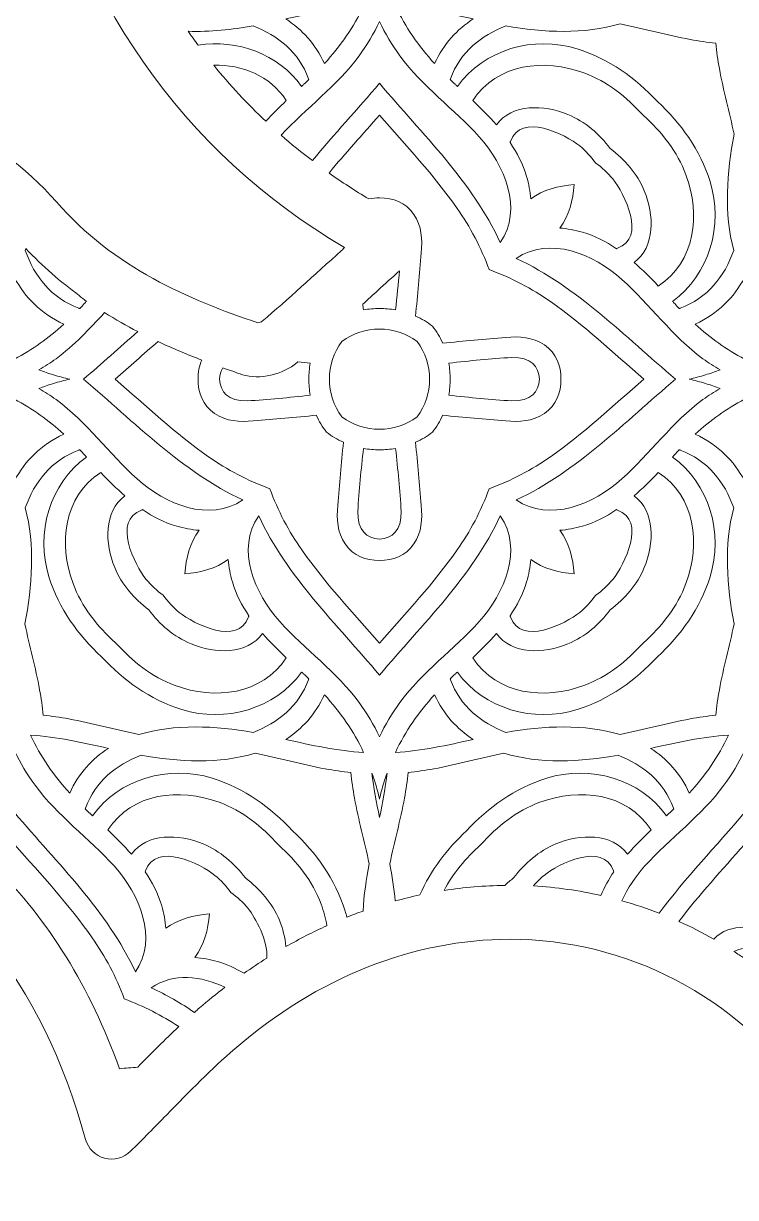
# Model space of a CAD drawing. Header units: inches. Extents: x 48 to 3590, y -2173 to -247.
# Drawn here: x 2920.3 to 3135.2, y -945 to -590.5 of the extents above; entities that cross this region are included whole.
import ezdxf

# ---------------------------------------------------------------- set-up
doc = ezdxf.new("R2010")
doc.units = ezdxf.units.IN
doc.header["$MEASUREMENT"] = 0
doc.layers.add('Layer 1', color=7, linetype='Continuous')

# ---------------------------------------------------------------- blocks, each defined once
blk = doc.blocks.new('block 10')
at = {"layer": 'Layer 1', "lineweight": 0}
for points, knots in [([(3581.59, -263.54), (3581.19, -260.39), (3579.01, -257.77), (3575.99, -256.8), (3572.28, -255.61), (3568.64, -255.03), (3564.84, -255.03), (3562.6, -255.03), (3560.28, -255.23), (3557.56, -255.66), (3464.13, -270.36), (3384.1, -309.42), (3319.71, -371.76), (3289.63, -400.89), (3263.31, -434.36), (3241, -463.45), (3230.73, -476.84), (3224.82, -496.27), (3226.63, -510.7), (3229.6, -534.42), (3225.31, -557.2), (3212.72, -584.57), (3212.27, -585.48), (3210.24, -587.13), (3209.36, -587.35), (3199.7, -588.6), (3189.65, -589.24), (3179.01, -589.93), (3178.35, -589.97), (3177.68, -590.01), (3177, -590.06), (3190.27, -534.06), (3179.55, -480.22), (3144.39, -425.84), (3142.42, -422.79), (3138.66, -421.41), (3135.18, -422.46), (3131.7, -423.51), (3129.34, -426.73), (3129.38, -430.37), (3129.78, -462.2), (3111.15, -483.7), (3091.42, -506.46), (3071.91, -528.97), (3051.37, -538.58), (3022.76, -538.58), (3020.54, -538.58), (3018.23, -538.52), (3015.9, -538.4), (2985.95, -536.86), (2957.67, -535.42), (2935.12, -513.01), (2932.53, -510.45), (2928.55, -509.91), (2925.37, -511.69), (2922.2, -513.47), (2920.59, -517.15), (2921.44, -520.7), (2936.55, -583.9), (2967.94, -628.98), (3017.25, -658.15), (3016.94, -658.43), (3016.63, -658.71), (3016.33, -658.99), (3008.03, -666.56), (3000.2, -673.7), (2992.37, -680.4), (2992.1, -680.58), (2991.48, -680.79), (2991.06, -680.86), (2970.61, -673.98), (2947.49, -664.23), (2930.29, -644.36), (2921, -633.63), (2908.98, -625.02), (2897.31, -620.72), (2883.68, -615.7), (2867.86, -612.5), (2847.54, -610.64), (2829.16, -608.95), (2810.94, -608.1), (2793.39, -608.1), (2708.39, -608.1), (2633.7, -627.22), (2565.07, -666.54), (2549.96, -675.19), (2535.46, -685.15), (2521.43, -694.78), (2515.08, -699.15), (2508.5, -703.66), (2502, -707.97), (2498.56, -710.24), (2497.36, -714.71), (2499.19, -718.4), (2499.19, -718.4), (2501.22, -722.47), (2501.22, -722.47), (2502.98, -726), (2507.01, -727.77), (2510.8, -726.67), (2542.51, -717.47), (2566.63, -713.36), (2588.99, -713.36), (2611.05, -713.36), (2630.94, -717.49), (2649.79, -725.98), (2700.51, -748.83), (2717.12, -796.5), (2726.68, -840.12), (2727.25, -842.72), (2729.05, -844.88), (2731.5, -845.9), (2733.96, -846.93), (2736.76, -846.69), (2739, -845.28), (2765.57, -828.52), (2790.36, -820.37), (2814.79, -820.37), (2830.35, -820.37), (2846.04, -823.82), (2861.44, -830.61), (2900.3, -847.75), (2925.69, -879.42), (2939.07, -927.4), (2939.85, -930.19), (2942.04, -932.36), (2944.83, -933.1), (2947.63, -933.84), (2950.61, -933.05), (2952.66, -931.01), (2956.43, -927.28), (2959.99, -923.63), (2963.46, -920.08), (2970.48, -912.89), (2977.11, -906.09), (2984.12, -900.05), (3009.2, -878.43), (3037.91, -867.01), (3067.15, -867.01), (3102.51, -867.01), (3134.74, -883.86), (3157.9, -914.47), (3172.11, -933.25), (3190.89, -938.36), (3210.78, -943.76), (3210.78, -943.76), (3214.13, -944.68), (3214.13, -944.68), (3214.85, -944.87), (3215.57, -944.97), (3216.29, -944.97), (3216.33, -944.97), (3216.38, -944.97), (3216.42, -944.96), (3220.88, -944.92), (3224.49, -941.28), (3224.49, -936.81), (3224.49, -934.62), (3223.62, -932.62), (3222.21, -931.16), (3220.36, -928.86), (3218.64, -926.82), (3217.05, -924.93), (3213.89, -921.17), (3211.39, -918.2), (3209.47, -915.13), (3205.02, -907.98), (3205.36, -901.02), (3210.37, -894.58), (3210.96, -894.03), (3213.09, -893.18), (3214.8, -893.18), (3214.8, -893.18), (3214.81, -893.18), (3214.82, -893.18), (3222.76, -894.08), (3227.69, -898.76), (3229.9, -907.48), (3230.74, -910.82), (3231.09, -914.49), (3231.54, -919.13), (3231.78, -921.6), (3232.04, -924.27), (3232.4, -927.19), (3232.83, -930.67), (3235.43, -933.48), (3238.86, -934.19), (3242.29, -934.89), (3245.79, -933.32), (3247.55, -930.29), (3258.69, -911.14), (3268.35, -891.75), (3264.32, -865.17), (3255.09, -804.23), (3291.21, -751.95), (3352.16, -738.02), (3366.49, -734.75), (3381.27, -733.69), (3396.91, -732.57), (3404.02, -732.06), (3411.37, -731.53), (3418.66, -730.78), (3421.43, -730.49), (3423.87, -728.8), (3425.11, -726.31), (3426.36, -723.82), (3426.25, -720.86), (3424.81, -718.47), (3400.25, -677.52), (3395.07, -636.65), (3409.43, -596.99), (3423.96, -556.86), (3455.15, -531.2), (3504.78, -518.54), (3507.32, -517.9), (3509.39, -516.07), (3510.35, -513.64), (3511.31, -511.21), (3511.05, -508.46), (3509.64, -506.25), (3509.64, -506.25), (3503.09, -495.98), (3503.09, -495.98), (3470.44, -444.96), (3465.21, -400.94), (3486.64, -357.44), (3499.49, -331.36), (3519.82, -309.54), (3550.63, -288.75), (3556.66, -284.68), (3563.01, -280.73), (3569.16, -276.91), (3572.06, -275.1), (3574.97, -273.29), (3577.86, -271.46), (3580.54, -269.77), (3581.99, -266.68), (3581.59, -263.54)], [0, 0, 0, 0, 1, 1, 1, 2, 2, 2, 3, 3, 3, 4, 4, 4, 5, 5, 5, 6, 6, 6, 7, 7, 7, 8, 8, 8, 9, 9, 9, 10, 10, 10, 11, 11, 11, 12, 12, 12, 13, 13, 13, 14, 14, 14, 15, 15, 15, 16, 16, 16, 17, 17, 17, 18, 18, 18, 19, 19, 19, 20, 20, 20, 21, 21, 21, 22, 22, 22, 23, 23, 23, 24, 24, 24, 25, 25, 25, 26, 26, 26, 27, 27, 27, 28, 28, 28, 29, 29, 29, 30, 30, 30, 31, 31, 31, 32, 32, 32, 33, 33, 33, 34, 34, 34, 35, 35, 35, 36, 36, 36, 37, 37, 37, 38, 38, 38, 39, 39, 39, 40, 40, 40, 41, 41, 41, 42, 42, 42, 43, 43, 43, 44, 44, 44, 45, 45, 45, 46, 46, 46, 47, 47, 47, 48, 48, 48, 49, 49, 49, 50, 50, 50, 51, 51, 51, 52, 52, 52, 53, 53, 53, 54, 54, 54, 55, 55, 55, 56, 56, 56, 57, 57, 57, 58, 58, 58, 59, 59, 59, 60, 60, 60, 61, 61, 61, 62, 62, 62, 63, 63, 63, 64, 64, 64, 65, 65, 65, 66, 66, 66, 67, 67, 67, 68, 68, 68, 69, 69, 69, 70, 70, 70, 71, 71, 71, 72, 72, 72, 73, 73, 73, 74, 74, 74, 75, 75, 75, 76, 76, 76, 77, 77, 77, 78, 78, 78, 79, 79, 79, 79]), ([(3022.98, -585.14), (3019.95, -591.62), (3016, -597.3), (3011.14, -602.61), (3008.39, -596.58), (3004.33, -592.22), (2999.47, -589.12), (3007.26, -587.35), (3015.1, -585.64), (3022.98, -585.14)], [0, 0, 0, 0, 1, 1, 1, 2, 2, 2, 3, 3, 3, 3]), ([(3044.39, -602.61), (3039.54, -597.3), (3035.59, -591.62), (3032.56, -585.14), (3040.43, -585.64), (3048.27, -587.35), (3056.06, -589.12), (3051.2, -592.22), (3047.14, -596.58), (3044.39, -602.61)], [0, 0, 0, 0, 1, 1, 1, 2, 2, 2, 3, 3, 3, 3]), ([(2970.05, -592.85), (2976.63, -593.04), (2983.34, -592.35), (2989.62, -591.22), (2997.08, -594.06), (3003.45, -599.14), (3006.33, -607.15), (3006.36, -607.24), (3006.41, -607.32), (3006.45, -607.41), (3005.96, -607.88), (3005.47, -608.34), (3004.97, -608.81), (3004.74, -609.02), (3004.5, -609.24), (3004.26, -609.46), (2997.25, -599.69), (2984.81, -595.18), (2973, -597), (2972, -595.64), (2971.02, -594.24), (2970.05, -592.85)], [0, 0, 0, 0, 1, 1, 1, 2, 2, 2, 3, 3, 3, 4, 4, 4, 5, 5, 5, 6, 6, 6, 7, 7, 7, 7]), ([(3021.58, -600.28), (3024.01, -596.96), (3026.05, -593.49), (3027.77, -589.92), (3029.48, -593.49), (3031.52, -596.96), (3033.95, -600.28), (3040.71, -609.51), (3050.25, -616.26), (3057.87, -624.71), (3065.5, -633.17), (3071.15, -646.54), (3064.22, -656.63), (3055.69, -638.2), (3040.68, -623.9), (3027.77, -608.53), (3021.18, -616.37), (3014.06, -623.93), (3007.52, -631.9), (3004.29, -629.44), (3001.13, -626.91), (2998.1, -624.25), (3005.65, -616.02), (3014.95, -609.34), (3021.58, -600.28)], [0, 0, 0, 0, 1, 1, 1, 2, 2, 2, 3, 3, 3, 4, 4, 4, 5, 5, 5, 6, 6, 6, 7, 7, 7, 8, 8, 8, 8]), ([(3049.2, -607.15), (3052.08, -599.14), (3058.45, -594.06), (3065.91, -591.22), (3077.11, -593.24), (3089.7, -593.84), (3100.39, -590.57), (3107.5, -592.07), (3114.55, -594.01), (3121.53, -595.32), (3124.12, -595.8), (3126.69, -596.16), (3129.25, -596.39), (3129.49, -598.95), (3129.84, -601.53), (3130.33, -604.12), (3131.55, -610.67), (3133.33, -617.29), (3134.79, -623.95), (3132.58, -635.16), (3131.67, -648.01), (3134.67, -659.04), (3131.89, -666.8), (3126.75, -673.48), (3118.49, -676.44), (3118.4, -676.48), (3118.32, -676.52), (3118.23, -676.56), (3117.77, -676.08), (3117.3, -675.59), (3116.84, -675.08), (3116.62, -674.85), (3116.4, -674.61), (3116.19, -674.38), (3127.32, -666.39), (3131.62, -651.35), (3127.51, -638.23), (3124.46, -628.47), (3118.71, -620.66), (3111.63, -614.01), (3104.99, -606.93), (3097.17, -601.19), (3087.41, -598.13), (3074.29, -594.02), (3059.26, -598.33), (3051.27, -609.46), (3051.03, -609.24), (3050.79, -609.02), (3050.56, -608.81), (3050.06, -608.34), (3049.57, -607.88), (3049.08, -607.41), (3049.12, -607.32), (3049.17, -607.24), (3049.2, -607.15)], [0, 0, 0, 0, 1, 1, 1, 2, 2, 2, 3, 3, 3, 4, 4, 4, 5, 5, 5, 6, 6, 6, 7, 7, 7, 8, 8, 8, 9, 9, 9, 10, 10, 10, 11, 11, 11, 12, 12, 12, 13, 13, 13, 14, 14, 14, 15, 15, 15, 16, 16, 16, 17, 17, 17, 18, 18, 18, 18]), ([(3089.47, -605.4), (3096.49, -607.97), (3102.34, -612.69), (3107.39, -618.26), (3112.95, -623.3), (3117.67, -629.15), (3120.25, -636.18), (3124.67, -648.21), (3123.14, -662.33), (3111.89, -669.75), (3109.56, -667.29), (3107.14, -664.86), (3104.57, -662.62), (3111.03, -657.93), (3110.67, -648.22), (3107.68, -641.01), (3105.51, -635.76), (3101.8, -631.61), (3097.4, -628.24), (3094.03, -623.85), (3089.88, -620.14), (3084.63, -617.96), (3077.43, -614.98), (3067.72, -614.61), (3063.03, -621.08), (3060.79, -618.51), (3058.35, -616.08), (3055.9, -613.76), (3063.32, -602.5), (3077.43, -600.97), (3089.47, -605.4)], [0, 0, 0, 0, 1, 1, 1, 2, 2, 2, 3, 3, 3, 4, 4, 4, 5, 5, 5, 6, 6, 6, 7, 7, 7, 8, 8, 8, 9, 9, 9, 10, 10, 10, 10]), ([(2977.77, -603.11), (2986.32, -602.9), (2994.55, -606.05), (2999.64, -613.76), (2997.53, -615.75), (2995.46, -617.84), (2993.49, -620.02), (2987.88, -614.74), (2982.64, -609.11), (2977.77, -603.11)], [0, 0, 0, 0, 1, 1, 1, 2, 2, 2, 3, 3, 3, 3]), ([(2973, -697.88), (2973.05, -701.94), (2974.32, -705.75), (2978.01, -708.24), (2981.6, -710.66), (2985.47, -710.84), (2989.68, -710.46), (2996.02, -709.91), (3002.36, -709.35), (3008.7, -708.79), (3009.51, -710.58), (3010.53, -712.29), (3011.78, -713.86), (3013.36, -715.11), (3015.06, -716.13), (3016.86, -716.94), (3016.3, -723.28), (3015.74, -729.62), (3015.18, -735.97), (3014.81, -740.17), (3014.99, -744.05), (3017.4, -747.63), (3019.89, -751.33), (3023.71, -752.6), (3027.77, -752.64), (3031.82, -752.6), (3035.64, -751.33), (3038.13, -747.63), (3040.55, -744.05), (3040.72, -740.17), (3040.35, -735.97), (3039.79, -729.62), (3039.23, -723.28), (3038.67, -716.94), (3040.47, -716.13), (3042.18, -715.11), (3043.75, -713.86), (3045, -712.29), (3046.02, -710.58), (3046.83, -708.79), (3053.17, -709.35), (3059.51, -709.91), (3065.85, -710.46), (3070.06, -710.84), (3073.93, -710.66), (3077.52, -708.24), (3081.21, -705.75), (3082.48, -701.94), (3082.53, -697.88), (3082.48, -693.82), (3081.21, -690.01), (3077.52, -687.51), (3073.93, -685.1), (3070.06, -684.92), (3065.85, -685.29), (3059.51, -685.85), (3053.17, -686.41), (3046.83, -686.97), (3046.02, -685.17), (3045, -683.47), (3043.75, -681.9), (3042.18, -680.65), (3040.47, -679.62), (3038.67, -678.82), (3039.23, -672.47), (3039.79, -666.13), (3040.35, -659.79), (3040.72, -655.58), (3040.55, -651.71), (3038.13, -648.13), (3035.64, -644.43), (3031.82, -643.16), (3027.77, -643.12), (3026.67, -643.13), (3025.59, -643.24), (3024.55, -643.45), (3020.41, -640.97), (3016.4, -638.37), (3012.54, -635.63), (3017.47, -629.68), (3022.69, -623.96), (3027.77, -618.12), (3035.79, -627.35), (3044.18, -636.28), (3051.19, -646.3), (3055.09, -651.87), (3058.47, -658.18), (3060.85, -664.8), (3067.47, -667.17), (3073.78, -670.56), (3079.34, -674.45), (3089.36, -681.46), (3098.3, -689.86), (3107.52, -697.88), (3098.3, -705.9), (3089.36, -714.29), (3079.34, -721.3), (3073.78, -725.2), (3067.47, -728.58), (3060.85, -730.96), (3058.47, -737.58), (3055.09, -743.89), (3051.19, -749.45), (3044.18, -759.47), (3035.79, -768.41), (3027.77, -777.63), (3019.75, -768.41), (3011.35, -759.47), (3004.34, -749.45), (3000.44, -743.89), (2997.06, -737.58), (2994.68, -730.96), (2988.06, -728.58), (2981.76, -725.2), (2976.19, -721.3), (2966.17, -714.29), (2957.23, -705.9), (2948.01, -697.88), (2952.34, -694.12), (2956.6, -690.28), (2960.94, -686.53), (2965.36, -688.6), (2969.77, -690.44), (2974.14, -692.12), (2973.35, -693.89), (2973.03, -695.85), (2973, -697.88)], [0, 0, 0, 0, 1, 1, 1, 2, 2, 2, 3, 3, 3, 4, 4, 4, 5, 5, 5, 6, 6, 6, 7, 7, 7, 8, 8, 8, 9, 9, 9, 10, 10, 10, 11, 11, 11, 12, 12, 12, 13, 13, 13, 14, 14, 14, 15, 15, 15, 16, 16, 16, 17, 17, 17, 18, 18, 18, 19, 19, 19, 20, 20, 20, 21, 21, 21, 22, 22, 22, 23, 23, 23, 24, 24, 24, 25, 25, 25, 26, 26, 26, 27, 27, 27, 28, 28, 28, 29, 29, 29, 30, 30, 30, 31, 31, 31, 32, 32, 32, 33, 33, 33, 34, 34, 34, 35, 35, 35, 36, 36, 36, 37, 37, 37, 38, 38, 38, 39, 39, 39, 40, 40, 40, 41, 41, 41, 42, 42, 42, 42]), ([(3067.29, -626.09), (3070.39, -617.24), (3083.87, -623.94), (3088.22, -627.47), (3090.05, -628.96), (3091.62, -630.72), (3093.03, -632.62), (3094.93, -634.02), (3096.69, -635.59), (3098.17, -637.43), (3101.7, -641.78), (3108.4, -655.25), (3099.55, -658.36), (3099.45, -658.4), (3099.36, -658.45), (3099.27, -658.49), (3096.09, -656.32), (3092.69, -654.56), (3088.98, -653.49), (3086.73, -652.84), (3084.45, -652.42), (3082.19, -652.24), (3084.98, -648.48), (3086.15, -643.9), (3086.54, -639.1), (3081.75, -639.49), (3077.16, -640.67), (3073.4, -643.46), (3073.22, -641.19), (3072.8, -638.92), (3072.15, -636.67), (3071.08, -632.96), (3069.32, -629.55), (3067.15, -626.38), (3067.2, -626.28), (3067.25, -626.2), (3067.29, -626.09)], [0, 0, 0, 0, 1, 1, 1, 2, 2, 2, 3, 3, 3, 4, 4, 4, 5, 5, 5, 6, 6, 6, 7, 7, 7, 8, 8, 8, 9, 9, 9, 10, 10, 10, 11, 11, 11, 12, 12, 12, 12]), ([(3069.01, -661.43), (3079.1, -654.49), (3092.47, -660.15), (3100.93, -667.77), (3109.38, -675.39), (3116.14, -684.94), (3125.37, -691.7), (3127.05, -692.93), (3128.77, -694.05), (3130.52, -695.09), (3129.09, -695.63), (3127.64, -696.13), (3126.13, -696.58), (3124.5, -697.07), (3122.85, -697.5), (3121.19, -697.88), (3121.19, -697.88), (3121.19, -697.88), (3121.19, -697.88), (3122.85, -698.26), (3124.5, -698.69), (3126.13, -699.17), (3127.64, -699.63), (3129.09, -700.13), (3130.52, -700.66), (3128.77, -701.7), (3127.05, -702.83), (3125.37, -704.06), (3116.14, -710.82), (3109.38, -720.36), (3100.93, -727.98), (3092.47, -735.61), (3079.11, -741.26), (3069.01, -734.33), (3087.44, -725.8), (3101.74, -710.79), (3117.12, -697.88), (3117.12, -697.88), (3117.12, -697.88), (3117.12, -697.88), (3101.74, -684.97), (3087.44, -669.96), (3069.01, -661.43)], [0, 0, 0, 0, 1, 1, 1, 2, 2, 2, 3, 3, 3, 4, 4, 4, 5, 5, 5, 6, 6, 6, 7, 7, 7, 8, 8, 8, 9, 9, 9, 10, 10, 10, 11, 11, 11, 12, 12, 12, 13, 13, 13, 14, 14, 14, 14]), ([(2937.14, -672.61), (2937.84, -673.23), (2938.57, -673.82), (2939.35, -674.38), (2939.13, -674.61), (2938.91, -674.85), (2938.69, -675.08), (2938.23, -675.59), (2937.76, -676.08), (2937.3, -676.56), (2937.21, -676.52), (2937.13, -676.48), (2937.04, -676.44), (2928.78, -673.48), (2923.64, -666.8), (2920.86, -659.04), (2920.92, -658.83), (2920.97, -658.62), (2921.02, -658.4), (2926.1, -663.81), (2931.52, -668.5), (2937.14, -672.61)], [0, 0, 0, 0, 1, 1, 1, 2, 2, 2, 3, 3, 3, 4, 4, 4, 5, 5, 5, 6, 6, 6, 7, 7, 7, 7]), ([(3027.32, -671.05), (3029.43, -669.12), (3031.6, -667.14), (3033.81, -665.14), (3033.47, -669.08), (3033.01, -673.03), (3032.63, -676.96), (3031.03, -676.68), (3029.4, -676.56), (3027.77, -676.57), (3026.13, -676.56), (3024.51, -676.68), (3022.91, -676.96), (3022.85, -676.39), (3022.79, -675.81), (3022.73, -675.23), (3024.25, -673.84), (3025.77, -672.46), (3027.32, -671.05)], [0, 0, 0, 0, 1, 1, 1, 2, 2, 2, 3, 3, 3, 4, 4, 4, 5, 5, 5, 6, 6, 6, 6]), ([(2902.8, -681.26), (2909.77, -678.07), (2914.53, -673.15), (2917.65, -667.26), (2920.78, -673.15), (2925.53, -678.07), (2932.5, -681.26), (2927.91, -685.44), (2923.06, -688.96), (2917.65, -691.8), (2912.25, -688.96), (2907.39, -685.44), (2902.8, -681.26)], [0, 0, 0, 0, 1, 1, 1, 2, 2, 2, 3, 3, 3, 4, 4, 4, 4]), ([(3137.88, -691.8), (3132.47, -688.96), (3127.62, -685.44), (3123.03, -681.26), (3130, -678.07), (3134.76, -673.15), (3137.88, -667.26), (3137.88, -667.26), (3137.88, -667.26), (3137.88, -667.26), (3141, -673.15), (3145.76, -678.07), (3152.73, -681.26), (3148.14, -685.44), (3143.28, -688.96), (3137.88, -691.8), (3137.88, -691.8), (3137.88, -691.8), (3137.88, -691.8)], [0, 0, 0, 0, 1, 1, 1, 2, 2, 2, 3, 3, 3, 4, 4, 4, 5, 5, 5, 6, 6, 6, 6]), ([(2938.42, -697.88), (2953.79, -710.79), (2968.09, -725.8), (2986.52, -734.33), (2976.43, -741.26), (2963.06, -735.61), (2954.6, -727.98), (2946.15, -720.36), (2939.4, -710.82), (2930.17, -704.06), (2928.48, -702.83), (2926.77, -701.7), (2925.01, -700.66), (2926.44, -700.13), (2927.89, -699.63), (2929.4, -699.17), (2931.03, -698.69), (2932.68, -698.26), (2934.34, -697.88), (2934.34, -697.88), (2934.34, -697.88), (2934.34, -697.88), (2932.68, -697.5), (2931.03, -697.07), (2929.4, -696.58), (2927.89, -696.13), (2926.44, -695.63), (2925.01, -695.09), (2926.77, -694.05), (2928.48, -692.93), (2930.17, -691.7), (2935.62, -687.7), (2940.2, -682.74), (2944.79, -677.78), (2948.1, -679.85), (2951.46, -681.77), (2954.84, -683.53), (2949.34, -688.32), (2943.95, -693.23), (2938.42, -697.88)], [0, 0, 0, 0, 1, 1, 1, 2, 2, 2, 3, 3, 3, 4, 4, 4, 5, 5, 5, 6, 6, 6, 7, 7, 7, 8, 8, 8, 9, 9, 9, 10, 10, 10, 11, 11, 11, 12, 12, 12, 13, 13, 13, 13]), ([(3027.77, -713.01), (3023.76, -712.99), (3019.81, -711.74), (3016.4, -709.24), (3013.91, -705.84), (3012.65, -701.88), (3012.64, -697.88), (3012.65, -693.88), (3013.91, -689.92), (3016.4, -686.51), (3019.81, -684.02), (3023.76, -682.76), (3027.77, -682.75), (3031.77, -682.76), (3035.72, -684.02), (3039.13, -686.51), (3041.62, -689.92), (3042.88, -693.88), (3042.9, -697.88), (3042.88, -701.88), (3041.62, -705.84), (3039.13, -709.24), (3035.72, -711.74), (3031.77, -712.99), (3027.77, -713.01)], [0, 0, 0, 0, 1, 1, 1, 2, 2, 2, 3, 3, 3, 4, 4, 4, 5, 5, 5, 6, 6, 6, 7, 7, 7, 8, 8, 8, 8]), ([(3048.68, -693.02), (3054.99, -692.4), (3061.35, -691.57), (3067.66, -691.38), (3073.64, -691.2), (3075.78, -694.06), (3076.08, -697.88), (3075.78, -701.7), (3073.64, -704.56), (3067.66, -704.38), (3061.35, -704.19), (3054.99, -703.36), (3048.68, -702.74), (3048.96, -701.14), (3049.09, -699.51), (3049.07, -697.88), (3049.09, -696.25), (3048.96, -694.62), (3048.68, -693.02)], [0, 0, 0, 0, 1, 1, 1, 2, 2, 2, 3, 3, 3, 4, 4, 4, 5, 5, 5, 6, 6, 6, 6]), ([(2986.44, -696.52), (2991.45, -698.19), (2998.67, -696.47), (3002.88, -692.87), (3002.97, -692.8), (3003.06, -692.71), (3003.15, -692.64), (3004.39, -692.77), (3005.62, -692.9), (3006.85, -693.02), (3006.57, -694.62), (3006.44, -696.25), (3006.46, -697.88), (3006.44, -699.51), (3006.57, -701.14), (3006.85, -702.74), (3000.55, -703.36), (2994.18, -704.19), (2987.87, -704.38), (2981.89, -704.56), (2979.75, -701.7), (2979.45, -697.88), (2979.55, -696.6), (2979.89, -695.44), (2980.48, -694.46), (2982.48, -695.17), (2984.47, -695.86), (2986.44, -696.52)], [0, 0, 0, 0, 1, 1, 1, 2, 2, 2, 3, 3, 3, 4, 4, 4, 5, 5, 5, 6, 6, 6, 7, 7, 7, 8, 8, 8, 9, 9, 9, 9]), ([(2917.65, -703.96), (2923.06, -706.8), (2927.91, -710.31), (2932.5, -714.5), (2925.53, -717.69), (2920.78, -722.6), (2917.65, -728.49), (2914.53, -722.6), (2909.77, -717.69), (2902.8, -714.5), (2907.39, -710.31), (2912.25, -706.8), (2917.65, -703.96)], [0, 0, 0, 0, 1, 1, 1, 2, 2, 2, 3, 3, 3, 4, 4, 4, 4]), ([(3137.88, -728.49), (3134.76, -722.6), (3130, -717.69), (3123.03, -714.5), (3127.62, -710.31), (3132.47, -706.8), (3137.88, -703.96), (3137.88, -703.96), (3137.88, -703.96), (3137.88, -703.96), (3143.28, -706.8), (3148.14, -710.31), (3152.73, -714.5), (3145.76, -717.69), (3141, -722.6), (3137.88, -728.49), (3137.88, -728.49), (3137.88, -728.49), (3137.88, -728.49)], [0, 0, 0, 0, 1, 1, 1, 2, 2, 2, 3, 3, 3, 4, 4, 4, 5, 5, 5, 6, 6, 6, 6]), ([(2955.14, -805.18), (2948.03, -803.68), (2940.98, -801.74), (2934, -800.44), (2931.41, -799.96), (2928.84, -799.6), (2926.28, -799.36), (2926.28, -799.36), (2926.28, -799.36), (2926.28, -799.36), (2926.04, -796.8), (2925.69, -794.23), (2925.2, -791.64), (2923.98, -785.09), (2922.2, -778.47), (2920.74, -771.8), (2922.95, -760.59), (2923.86, -747.74), (2920.86, -736.71), (2923.64, -728.96), (2928.78, -722.28), (2937.04, -719.32), (2937.13, -719.28), (2937.21, -719.23), (2937.3, -719.19), (2937.76, -719.68), (2938.23, -720.17), (2938.69, -720.67), (2938.91, -720.91), (2939.13, -721.14), (2939.35, -721.38), (2928.22, -729.37), (2923.91, -744.4), (2928.02, -757.53), (2931.08, -767.28), (2936.82, -775.1), (2943.9, -781.74), (2950.54, -788.83), (2958.36, -794.57), (2968.12, -797.63), (2981.24, -801.74), (2996.27, -797.43), (3004.27, -786.3), (3004.5, -786.52), (3004.74, -786.73), (3004.97, -786.95), (3005.47, -787.41), (3005.96, -787.88), (3006.45, -788.35), (3006.41, -788.44), (3006.36, -788.51), (3006.33, -788.61), (3003.45, -796.61), (2997.08, -801.7), (2989.62, -804.53), (2978.42, -802.52), (2965.83, -801.91), (2955.14, -805.18)], [0, 0, 0, 0, 1, 1, 1, 2, 2, 2, 3, 3, 3, 4, 4, 4, 5, 5, 5, 6, 6, 6, 7, 7, 7, 8, 8, 8, 9, 9, 9, 10, 10, 10, 11, 11, 11, 12, 12, 12, 13, 13, 13, 14, 14, 14, 15, 15, 15, 16, 16, 16, 17, 17, 17, 18, 18, 18, 19, 19, 19, 19]), ([(3034.27, -737.77), (3034.45, -743.75), (3031.58, -745.89), (3027.77, -746.19), (3023.95, -745.89), (3021.08, -743.75), (3021.26, -737.77), (3021.45, -731.46), (3022.29, -725.1), (3022.91, -718.79), (3024.51, -719.07), (3026.13, -719.2), (3027.77, -719.19), (3029.4, -719.2), (3031.03, -719.07), (3032.63, -718.79), (3033.25, -725.1), (3034.08, -731.46), (3034.27, -737.77)], [0, 0, 0, 0, 1, 1, 1, 2, 2, 2, 3, 3, 3, 4, 4, 4, 5, 5, 5, 6, 6, 6, 6]), ([(3065.91, -804.53), (3058.45, -801.7), (3052.08, -796.61), (3049.2, -788.61), (3049.17, -788.51), (3049.12, -788.44), (3049.08, -788.35), (3049.57, -787.88), (3050.06, -787.41), (3050.56, -786.95), (3050.79, -786.73), (3051.03, -786.52), (3051.27, -786.3), (3059.26, -797.43), (3074.29, -801.74), (3087.41, -797.63), (3097.17, -794.57), (3104.99, -788.83), (3111.63, -781.74), (3118.71, -775.1), (3124.46, -767.28), (3127.51, -757.53), (3131.62, -744.4), (3127.32, -729.37), (3116.19, -721.38), (3116.4, -721.14), (3116.62, -720.91), (3116.84, -720.67), (3117.3, -720.17), (3117.77, -719.68), (3118.23, -719.19), (3118.32, -719.23), (3118.4, -719.28), (3118.49, -719.32), (3126.75, -722.28), (3131.89, -728.96), (3134.67, -736.71), (3131.67, -747.74), (3132.58, -760.59), (3134.79, -771.8), (3133.33, -778.47), (3131.55, -785.09), (3130.33, -791.64), (3129.84, -794.23), (3129.49, -796.8), (3129.25, -799.36), (3129.25, -799.36), (3129.25, -799.36), (3129.25, -799.36), (3126.69, -799.6), (3124.12, -799.96), (3121.53, -800.44), (3114.55, -801.74), (3107.5, -803.68), (3100.39, -805.18), (3089.7, -801.91), (3077.11, -802.52), (3065.91, -804.53)], [0, 0, 0, 0, 1, 1, 1, 2, 2, 2, 3, 3, 3, 4, 4, 4, 5, 5, 5, 6, 6, 6, 7, 7, 7, 8, 8, 8, 9, 9, 9, 10, 10, 10, 11, 11, 11, 12, 12, 12, 13, 13, 13, 14, 14, 14, 15, 15, 15, 16, 16, 16, 17, 17, 17, 18, 18, 18, 19, 19, 19, 19]), ([(2947.85, -754.75), (2950.03, -759.99), (2953.73, -764.14), (2958.13, -767.52), (2961.5, -771.91), (2965.65, -775.62), (2970.9, -777.79), (2978.1, -780.78), (2987.82, -781.14), (2992.5, -774.68), (2994.74, -777.25), (2997.18, -779.67), (2999.64, -782), (2992.21, -793.25), (2978.1, -794.78), (2966.06, -790.36), (2959.04, -787.78), (2953.19, -783.06), (2948.14, -777.5), (2942.58, -772.46), (2937.86, -766.6), (2935.28, -759.58), (2930.86, -747.55), (2932.39, -733.43), (2943.65, -726.01), (2945.97, -728.47), (2948.39, -730.9), (2950.96, -733.14), (2944.5, -737.83), (2944.87, -747.54), (2947.85, -754.75)], [0, 0, 0, 0, 1, 1, 1, 2, 2, 2, 3, 3, 3, 4, 4, 4, 5, 5, 5, 6, 6, 6, 7, 7, 7, 8, 8, 8, 9, 9, 9, 10, 10, 10, 10]), ([(3104.57, -733.14), (3107.14, -730.9), (3109.56, -728.47), (3111.89, -726.01), (3123.14, -733.43), (3124.67, -747.55), (3120.25, -759.58), (3117.67, -766.6), (3112.95, -772.46), (3107.39, -777.5), (3102.34, -783.06), (3096.49, -787.78), (3089.47, -790.36), (3077.43, -794.78), (3063.32, -793.25), (3055.9, -782), (3058.35, -779.67), (3060.79, -777.25), (3063.03, -774.68), (3067.72, -781.14), (3077.43, -780.78), (3084.63, -777.79), (3089.88, -775.62), (3094.03, -771.91), (3097.4, -767.52), (3101.8, -764.14), (3105.51, -759.99), (3107.68, -754.75), (3110.67, -747.54), (3111.03, -737.83), (3104.57, -733.14)], [0, 0, 0, 0, 1, 1, 1, 2, 2, 2, 3, 3, 3, 4, 4, 4, 5, 5, 5, 6, 6, 6, 7, 7, 7, 8, 8, 8, 9, 9, 9, 10, 10, 10, 10]), ([(2982.13, -752.3), (2982.31, -754.56), (2982.73, -756.84), (2983.38, -759.09), (2984.45, -762.8), (2986.21, -766.2), (2988.38, -769.38), (2988.34, -769.48), (2988.28, -769.56), (2988.25, -769.66), (2985.14, -778.52), (2971.67, -771.81), (2967.31, -768.28), (2965.48, -766.8), (2963.91, -765.04), (2962.5, -763.14), (2960.6, -761.74), (2958.84, -760.16), (2957.36, -758.33), (2953.83, -753.98), (2947.13, -740.5), (2955.98, -737.4), (2956.08, -737.36), (2956.17, -737.31), (2956.26, -737.27), (2959.44, -739.43), (2962.85, -741.19), (2966.56, -742.27), (2968.8, -742.92), (2971.08, -743.33), (2973.34, -743.51), (2970.55, -747.28), (2969.38, -751.86), (2968.99, -756.66), (2973.79, -756.26), (2978.37, -755.09), (2982.13, -752.3)], [0, 0, 0, 0, 1, 1, 1, 2, 2, 2, 3, 3, 3, 4, 4, 4, 5, 5, 5, 6, 6, 6, 7, 7, 7, 8, 8, 8, 9, 9, 9, 10, 10, 10, 11, 11, 11, 12, 12, 12, 12]), ([(3072.15, -759.09), (3072.8, -756.84), (3073.22, -754.56), (3073.4, -752.3), (3077.16, -755.09), (3081.75, -756.26), (3086.54, -756.66), (3086.15, -751.86), (3084.98, -747.28), (3082.19, -743.51), (3084.45, -743.33), (3086.73, -742.92), (3088.98, -742.27), (3092.69, -741.19), (3096.09, -739.43), (3099.27, -737.27), (3099.36, -737.31), (3099.45, -737.36), (3099.55, -737.4), (3108.4, -740.5), (3101.7, -753.98), (3098.17, -758.33), (3096.69, -760.16), (3094.93, -761.74), (3093.03, -763.14), (3091.62, -765.04), (3090.05, -766.8), (3088.22, -768.28), (3083.87, -771.81), (3070.39, -778.52), (3067.29, -769.66), (3067.25, -769.56), (3067.2, -769.48), (3067.15, -769.38), (3069.32, -766.2), (3071.08, -762.8), (3072.15, -759.09)], [0, 0, 0, 0, 1, 1, 1, 2, 2, 2, 3, 3, 3, 4, 4, 4, 5, 5, 5, 6, 6, 6, 7, 7, 7, 8, 8, 8, 9, 9, 9, 10, 10, 10, 11, 11, 11, 12, 12, 12, 12]), ([(3057.87, -771.04), (3050.25, -779.5), (3040.71, -786.25), (3033.95, -795.48), (3031.52, -798.8), (3029.48, -802.26), (3027.77, -805.84), (3026.05, -802.26), (3024.01, -798.8), (3021.58, -795.48), (3014.82, -786.25), (3005.28, -779.5), (2997.66, -771.04), (2990.04, -762.59), (2984.38, -749.22), (2991.31, -739.12), (2999.85, -757.55), (3014.85, -771.85), (3027.77, -787.23), (3040.68, -771.85), (3055.69, -757.55), (3064.22, -739.12), (3071.15, -749.22), (3065.5, -762.59), (3057.87, -771.04)], [0, 0, 0, 0, 1, 1, 1, 2, 2, 2, 3, 3, 3, 4, 4, 4, 5, 5, 5, 6, 6, 6, 7, 7, 7, 8, 8, 8, 8]), ([(3011.14, -793.14), (3016, -798.46), (3019.95, -804.14), (3022.98, -810.62), (3015.1, -810.11), (3007.26, -808.41), (2999.47, -806.64), (3004.33, -803.54), (3008.39, -799.17), (3011.14, -793.14)], [0, 0, 0, 0, 1, 1, 1, 2, 2, 2, 3, 3, 3, 3]), ([(3044.39, -793.14), (3047.14, -799.17), (3051.2, -803.54), (3056.06, -806.64), (3048.27, -808.41), (3040.43, -810.11), (3032.56, -810.62), (3035.59, -804.14), (3039.54, -798.46), (3044.39, -793.14)], [0, 0, 0, 0, 1, 1, 1, 2, 2, 2, 3, 3, 3, 3]), ([(2945.95, -809.35), (2941.09, -812.44), (2937.03, -816.81), (2934.27, -822.84), (2929.42, -817.52), (2925.47, -811.84), (2922.44, -805.37), (2930.32, -805.87), (2938.16, -807.57), (2945.95, -809.35)], [0, 0, 0, 0, 1, 1, 1, 2, 2, 2, 3, 3, 3, 3]), ([(3133.09, -805.37), (3130.06, -811.84), (3126.11, -817.52), (3121.26, -822.84), (3118.5, -816.81), (3114.44, -812.44), (3109.59, -809.35), (3117.37, -807.57), (3125.22, -805.87), (3133.09, -805.37)], [0, 0, 0, 0, 1, 1, 1, 2, 2, 2, 3, 3, 3, 3]), ([(2911.47, -820.51), (2913.9, -817.19), (2915.93, -813.72), (2917.65, -810.14), (2919.37, -813.72), (2921.4, -817.19), (2923.83, -820.51), (2930.59, -829.73), (2940.14, -836.49), (2947.76, -844.94), (2955.38, -853.4), (2961.04, -866.77), (2954.11, -876.86), (2945.57, -858.43), (2930.56, -844.13), (2917.65, -828.75), (2914.25, -832.81), (2910.7, -836.79), (2907.16, -840.79), (2904.49, -838.39), (2901.71, -836.12), (2898.85, -833.92), (2903.38, -829.73), (2907.83, -825.48), (2911.47, -820.51)], [0, 0, 0, 0, 1, 1, 1, 2, 2, 2, 3, 3, 3, 4, 4, 4, 5, 5, 5, 6, 6, 6, 7, 7, 7, 8, 8, 8, 8]), ([(3017.9, -860.32), (3017.75, -859.7), (3017.59, -859.07), (3017.4, -858.46), (3014.34, -848.7), (3008.6, -840.88), (3001.52, -834.24), (2994.87, -827.16), (2987.06, -821.41), (2977.3, -818.36), (2964.18, -814.25), (2949.14, -818.55), (2941.15, -829.68), (2940.92, -829.47), (2940.68, -829.25), (2940.45, -829.03), (2939.94, -828.57), (2939.45, -828.1), (2938.97, -827.64), (2939.01, -827.55), (2939.06, -827.47), (2939.09, -827.38), (2941.96, -819.37), (2948.34, -814.28), (2955.8, -811.45), (2967, -813.46), (2979.59, -814.07), (2990.28, -810.8), (2997.38, -812.3), (3004.44, -814.24), (3011.41, -815.54), (3014, -816.03), (3016.58, -816.38), (3019.14, -816.62), (3019.37, -819.18), (3019.73, -821.75), (3020.21, -824.34), (3021.44, -830.9), (3023.22, -837.52), (3024.67, -844.18), (3023.77, -848.76), (3023.09, -853.6), (3022.8, -858.49), (3021.16, -859.07), (3019.53, -859.67), (3017.9, -860.32)], [0, 0, 0, 0, 1, 1, 1, 2, 2, 2, 3, 3, 3, 4, 4, 4, 5, 5, 5, 6, 6, 6, 7, 7, 7, 8, 8, 8, 9, 9, 9, 10, 10, 10, 11, 11, 11, 12, 12, 12, 13, 13, 13, 14, 14, 14, 15, 15, 15, 15]), ([(3032.5, -855.43), (3032.15, -851.59), (3031.57, -847.8), (3030.86, -844.18), (3032.31, -837.52), (3034.09, -830.9), (3035.32, -824.34), (3035.8, -821.75), (3036.16, -819.18), (3036.39, -816.62), (3038.96, -816.38), (3041.53, -816.03), (3044.12, -815.54), (3051.1, -814.24), (3058.15, -812.3), (3065.25, -810.8), (3075.94, -814.07), (3088.53, -813.46), (3099.74, -811.45), (3107.19, -814.28), (3113.57, -819.37), (3116.44, -827.38), (3116.48, -827.47), (3116.53, -827.55), (3116.57, -827.64), (3116.08, -828.1), (3115.59, -828.57), (3115.08, -829.03), (3114.85, -829.25), (3114.61, -829.47), (3114.38, -829.68), (3106.39, -818.55), (3091.35, -814.25), (3078.23, -818.36), (3068.48, -821.41), (3060.66, -827.16), (3054.01, -834.24), (3054.01, -834.24), (3054.01, -834.24), (3054.01, -834.24), (3048.15, -839.74), (3043.23, -846.07), (3039.97, -853.61), (3037.47, -854.15), (3034.98, -854.75), (3032.5, -855.43)], [0, 0, 0, 0, 1, 1, 1, 2, 2, 2, 3, 3, 3, 4, 4, 4, 5, 5, 5, 6, 6, 6, 7, 7, 7, 8, 8, 8, 9, 9, 9, 10, 10, 10, 11, 11, 11, 12, 12, 12, 13, 13, 13, 14, 14, 14, 15, 15, 15, 15]), ([(3107.77, -844.94), (3115.4, -836.49), (3124.94, -829.73), (3131.7, -820.51), (3134.13, -817.19), (3136.16, -813.72), (3137.88, -810.14), (3137.88, -810.14), (3137.88, -810.14), (3137.88, -810.14), (3139.6, -813.72), (3141.63, -817.19), (3144.06, -820.51), (3150.82, -829.73), (3160.36, -836.49), (3167.99, -844.94), (3175.61, -853.4), (3181.26, -866.77), (3174.33, -876.86), (3165.8, -858.43), (3150.79, -844.13), (3137.88, -828.75), (3137.88, -828.75), (3137.88, -828.75), (3137.88, -828.75), (3129.4, -838.85), (3120.04, -848.48), (3112.18, -859.12), (3108.49, -857.68), (3104.73, -856.45), (3100.92, -855.37), (3102.65, -851.53), (3105.08, -847.93), (3107.77, -844.94)], [0, 0, 0, 0, 1, 1, 1, 2, 2, 2, 3, 3, 3, 4, 4, 4, 5, 5, 5, 6, 6, 6, 7, 7, 7, 8, 8, 8, 9, 9, 9, 10, 10, 10, 11, 11, 11, 11]), ([(3027.77, -830.18), (3026.81, -825.73), (3025.99, -821.26), (3025.49, -816.79), (3025.83, -817.76), (3026.17, -818.73), (3026.47, -819.74), (3026.96, -821.37), (3027.38, -823.02), (3027.77, -824.68), (3028.15, -823.02), (3028.57, -821.37), (3029.06, -819.74), (3029.36, -818.73), (3029.7, -817.76), (3030.04, -816.79), (3029.54, -821.26), (3028.72, -825.73), (3027.77, -830.18)], [0, 0, 0, 0, 1, 1, 1, 2, 2, 2, 3, 3, 3, 4, 4, 4, 5, 5, 5, 6, 6, 6, 6]), ([(2999.53, -869.22), (2999.29, -866.46), (2998.59, -863.7), (2997.57, -861.24), (2995.39, -855.99), (2991.69, -851.84), (2987.29, -848.47), (2983.92, -844.07), (2979.77, -840.37), (2974.52, -838.19), (2967.31, -835.21), (2957.6, -834.84), (2952.91, -841.3), (2950.67, -838.73), (2948.24, -836.31), (2945.78, -833.98), (2953.2, -822.73), (2967.32, -821.2), (2979.36, -825.62), (2986.38, -828.2), (2992.23, -832.92), (2997.28, -838.48), (3002.84, -843.53), (3007.56, -849.38), (3010.14, -856.4), (3010.91, -858.52), (3011.49, -860.7), (3011.88, -862.89), (3007.71, -864.78), (3003.59, -866.9), (2999.53, -869.22)], [0, 0, 0, 0, 1, 1, 1, 2, 2, 2, 3, 3, 3, 4, 4, 4, 5, 5, 5, 6, 6, 6, 7, 7, 7, 8, 8, 8, 9, 9, 9, 10, 10, 10, 10]), ([(3047.25, -852.26), (3049.96, -847.04), (3053.83, -842.5), (3058.26, -838.48), (3063.3, -832.92), (3069.15, -828.2), (3076.18, -825.62), (3088.21, -821.2), (3102.33, -822.73), (3109.75, -833.98), (3107.29, -836.31), (3104.86, -838.73), (3102.62, -841.3), (3097.93, -834.84), (3088.22, -835.21), (3081.01, -838.19), (3075.76, -840.37), (3071.62, -844.07), (3068.24, -848.47), (3067.31, -849.18), (3066.42, -849.94), (3065.55, -850.73), (3059.42, -850.81), (3053.31, -851.32), (3047.25, -852.26)], [0, 0, 0, 0, 1, 1, 1, 2, 2, 2, 3, 3, 3, 4, 4, 4, 5, 5, 5, 6, 6, 6, 7, 7, 7, 8, 8, 8, 8]), ([(2954.81, -905.6), (2952.98, -905.76), (2951.15, -905.92), (2949.33, -906.08), (2940.35, -881.37), (2927.88, -861.13), (2911.7, -845.12), (2913.69, -842.87), (2915.68, -840.62), (2917.65, -838.35), (2925.67, -847.57), (2934.07, -856.51), (2941.08, -866.53), (2944.97, -872.1), (2948.36, -878.4), (2950.73, -885.02), (2956.58, -887.12), (2962.14, -890.03), (2967.2, -893.35), (2963.02, -897.28), (2958.95, -901.37), (2954.81, -905.6)], [0, 0, 0, 0, 1, 1, 1, 2, 2, 2, 3, 3, 3, 4, 4, 4, 5, 5, 5, 6, 6, 6, 7, 7, 7, 7]), ([(2986.88, -877.27), (2984.36, -875.77), (2981.7, -874.54), (2978.86, -873.72), (2976.61, -873.07), (2974.34, -872.65), (2972.07, -872.47), (2974.86, -868.71), (2976.04, -864.12), (2976.43, -859.33), (2971.63, -859.72), (2967.05, -860.89), (2963.29, -863.68), (2963.11, -861.42), (2962.69, -859.14), (2962.04, -856.89), (2960.97, -853.19), (2959.21, -849.78), (2957.04, -846.6), (2957.08, -846.51), (2957.14, -846.42), (2957.17, -846.32), (2960.28, -837.47), (2973.75, -844.17), (2978.1, -847.7), (2979.94, -849.18), (2981.51, -850.94), (2982.92, -852.84), (2984.82, -854.25), (2986.57, -855.82), (2988.06, -857.65), (2990.4, -860.54), (2994.12, -867.44), (2993.78, -872.67), (2991.46, -874.13), (2989.16, -875.67), (2986.88, -877.27)], [0, 0, 0, 0, 1, 1, 1, 2, 2, 2, 3, 3, 3, 4, 4, 4, 5, 5, 5, 6, 6, 6, 7, 7, 7, 8, 8, 8, 9, 9, 9, 10, 10, 10, 11, 11, 11, 12, 12, 12, 12]), ([(3074.21, -850.9), (3075.2, -849.75), (3076.25, -848.66), (3077.43, -847.7), (3081.78, -844.17), (3095.26, -837.47), (3098.36, -846.32), (3098.4, -846.42), (3098.45, -846.51), (3098.49, -846.6), (3096.95, -848.86), (3095.63, -851.25), (3094.6, -853.76), (3087.95, -852.27), (3081.15, -851.29), (3074.21, -850.9)], [0, 0, 0, 0, 1, 1, 1, 2, 2, 2, 3, 3, 3, 4, 4, 4, 5, 5, 5, 5]), ([(3170.91, -904.63), (3164.6, -896.29), (3157.68, -888.88), (3150.26, -882.39), (3150.33, -881.6), (3150.4, -880.81), (3150.47, -880.02), (3150.84, -875.81), (3150.66, -871.94), (3148.24, -868.35), (3145.75, -864.66), (3141.94, -863.39), (3137.88, -863.34), (3137.88, -863.34), (3137.88, -863.34), (3137.88, -863.34), (3134.38, -863.38), (3131.06, -864.34), (3128.61, -866.98), (3125.18, -865.02), (3121.68, -863.2), (3118.1, -861.58), (3124.28, -853.51), (3131.2, -846.03), (3137.88, -838.35), (3137.88, -838.35), (3137.88, -838.35), (3137.88, -838.35), (3145.9, -847.57), (3154.29, -856.51), (3161.31, -866.53), (3165.2, -872.1), (3168.58, -878.4), (3170.96, -885.02), (3177.58, -887.4), (3183.89, -890.78), (3189.46, -894.68), (3190.12, -895.15), (3190.78, -895.64), (3191.44, -896.12), (3189.99, -900.85), (3189.68, -905.73), (3190.51, -910.6), (3189.78, -909.54), (3188.85, -908.56), (3187.63, -907.74), (3184.05, -905.32), (3180.17, -905.15), (3175.97, -905.52), (3174.62, -905.64), (3173.27, -905.76), (3171.93, -905.88), (3171.59, -905.46), (3171.24, -905.07), (3170.91, -904.63)], [0, 0, 0, 0, 1, 1, 1, 2, 2, 2, 3, 3, 3, 4, 4, 4, 5, 5, 5, 6, 6, 6, 7, 7, 7, 8, 8, 8, 9, 9, 9, 10, 10, 10, 11, 11, 11, 12, 12, 12, 13, 13, 13, 14, 14, 14, 15, 15, 15, 16, 16, 16, 17, 17, 17, 18, 18, 18, 18]), ([(3144.36, -877.52), (3142.23, -875.86), (3140.08, -874.26), (3137.88, -872.75), (3136.83, -872.04), (3135.77, -871.36), (3134.71, -870.68), (3135.64, -870.18), (3136.71, -869.89), (3137.88, -869.79), (3137.88, -869.79), (3137.88, -869.79), (3137.88, -869.79), (3141.54, -870.08), (3144.29, -872.1), (3144.36, -877.52)], [0, 0, 0, 0, 1, 1, 1, 2, 2, 2, 3, 3, 3, 4, 4, 4, 5, 5, 5, 5]), ([(2971.93, -889.07), (2967.79, -886.29), (2963.47, -883.77), (2958.9, -881.65), (2965.66, -877.01), (2973.89, -878.03), (2981.14, -881.49), (2978.55, -883.48), (2975.99, -885.52), (2973.47, -887.69), (2972.95, -888.14), (2972.45, -888.62), (2971.93, -889.07)], [0, 0, 0, 0, 1, 1, 1, 2, 2, 2, 3, 3, 3, 4, 4, 4, 4])]:
    blk.add_open_spline(points, degree=3, knots=knots, dxfattribs=at)

msp = doc.modelspace()

# ---------------------------------------------------------------- block references
at = {"layer": 'Layer 1'}
msp.add_blockref('block 10', (0, 0), dxfattribs=at)

doc.saveas('drawing.dxf')
